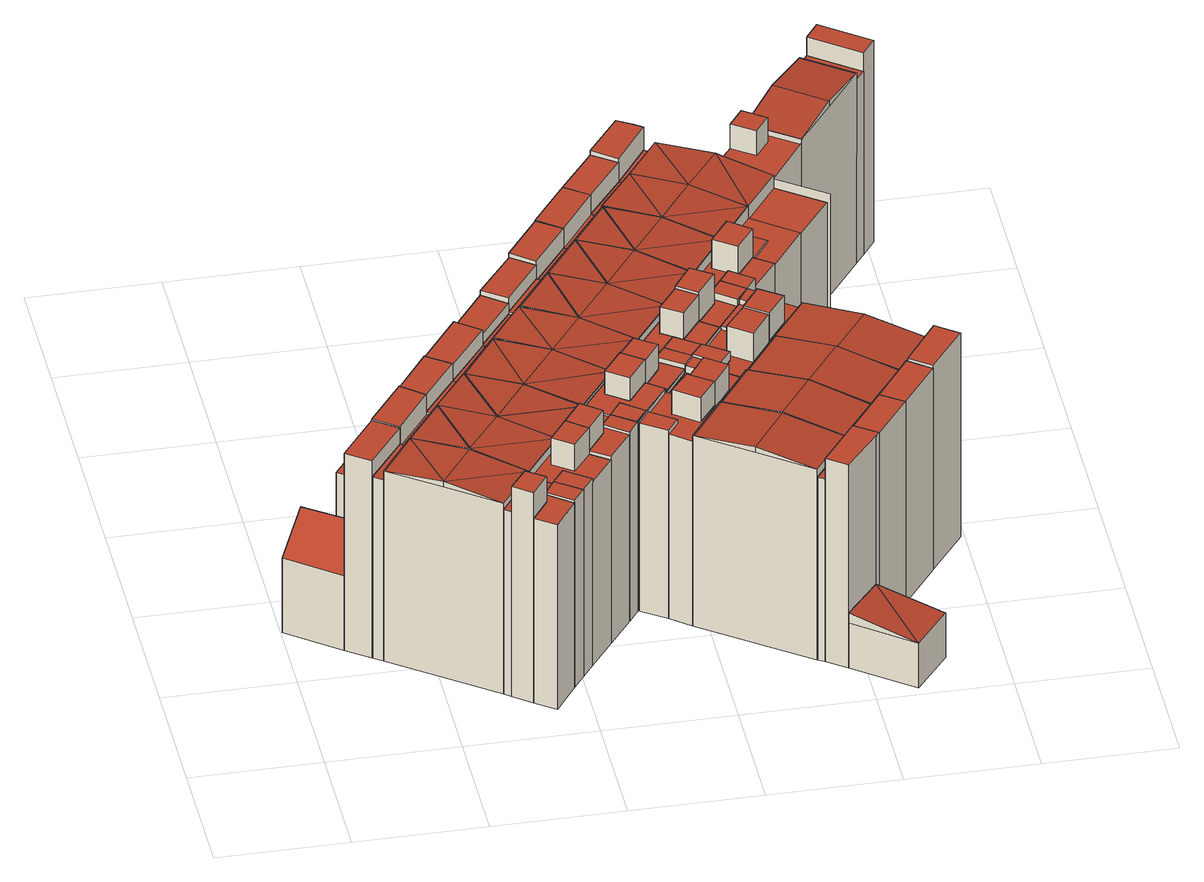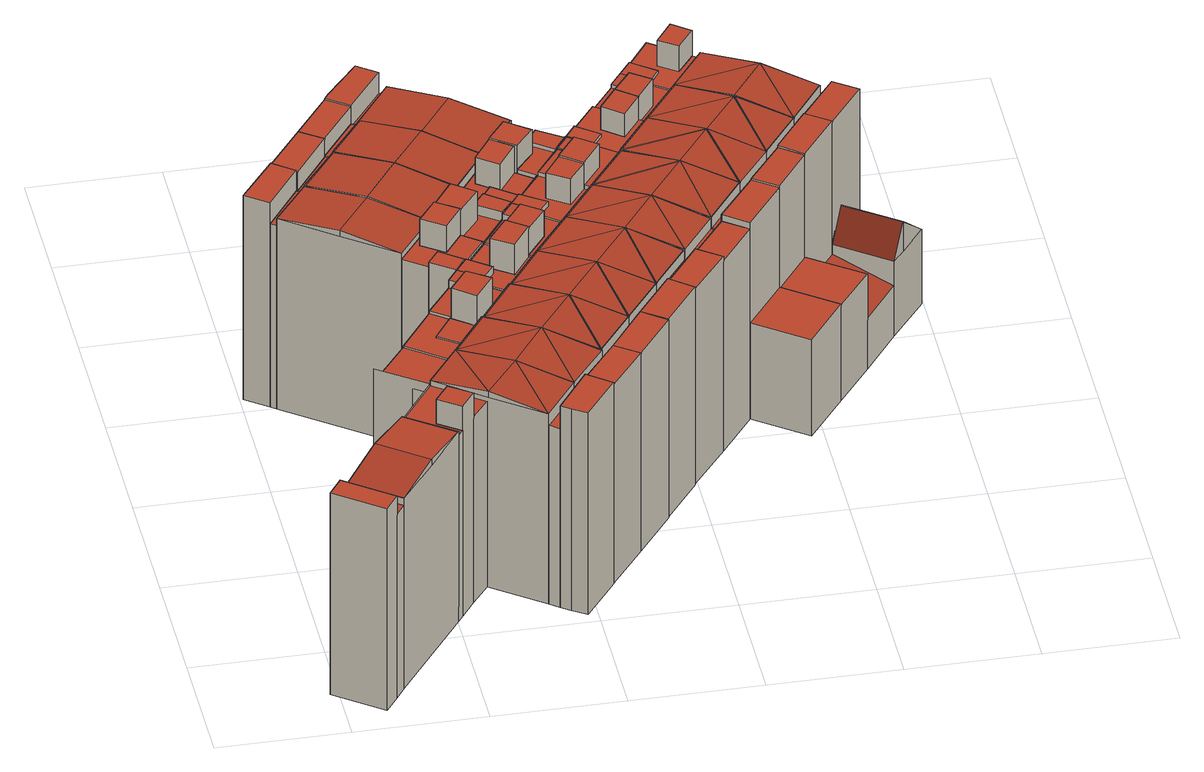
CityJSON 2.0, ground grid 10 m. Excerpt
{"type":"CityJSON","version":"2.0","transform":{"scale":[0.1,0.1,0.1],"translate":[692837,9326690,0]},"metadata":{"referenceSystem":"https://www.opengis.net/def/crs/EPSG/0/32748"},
"CityObjects":{
"building1":{"type":"Building","attributes":{"description":"113, created by Fairuz Akmal Pradana","name":"AC14-113","relativeToTerrain":"entirelyAboveTerrain","GrossPlannedArea":{"value":120,"uom":"m2"},"ConstructionMethod":"New Building","IsLandmarked":"NO","dateOfConstruction":"2025-01-01","measuredHeight":18.32,"class":"1000","function":"1000","usage":"1000","roofType":"1030","storeysAboveGround":2,"storeysBelowGround":0},"geometry":[{"type":"MultiSurface","lod":"2","boundaries":[[[0,1,2,3,4]],[[5,4,3]],[[2,5,3]],[[6,7,8,9]],[[10,11,12,13]],[[14,15,16,17]],[[18,19,20,21]],[[22,23,24,25]],[[26,0,4,27]],[[18,6,9,28,29]],[[30,29,28]],[[6,10,13,31]],[[32,14,17,33]],[[14,18,21,34]],[[9,30,28]],[[10,26,35,36]],[[22,37,38,39]],[[40,15,41,42]],[[1,43,44,2]],[[45,5,3,46]],[[11,7,47,12]],[[48,23,49,50]],[[19,48,51,20]],[[43,26,27,46,44]],[[48,37,52,51]],[[45,44,46]],[[27,45,46]],[[19,18,29,53]],[[7,6,31,47]],[[11,10,36,54]],[[23,22,39,49]],[[40,32,33,55]],[[56,40,42,57]],[[15,14,34,41]],[[7,19,53,58,8]],[[53,59,58]],[[59,8,58]],[[43,11,54,60]],[[15,40,55,16]],[[23,56,57,24]],[[37,22,25,52]],[[26,43,60,35]],[[37,48,50,38]],[[29,59,53]],[[59,29,30]],[[24,57,42,41,34,21,20,51,52,25]],[[4,3,46,27]],[[9,8,58,53,29,28]],[[13,12,47,31]],[[35,60,54,36]],[[38,50,49,39]],[[16,55,33,17]],[[5,45,27,4]],[[5,45,44,2]],[[44,46,3,2]],[[59,9,8]],[[9,59,30]],[[59,29,28,9]],[[1,0,26,43]],[[7,6,18,19]],[[11,10,6,7]],[[43,26,10,11]],[[48,37,22,23]],[[40,15,14,32]],[[56,23,22,37,48,19,18,14,15,40]]],"semantics":{"surfaces":[{"type":"WallSurface","name":"Outer Wall 1"},{"type":"WallSurface","name":"Outer Wall 2"},{"type":"WallSurface","name":"Outer Wall 3"},{"type":"WallSurface","name":"Outer Wall 4"},{"type":"WallSurface","name":"Outer Wall 5"},{"type":"WallSurface","name":"Outer Wall 6"},{"type":"WallSurface","name":"Outer Wall 7"},{"type":"WallSurface","name":"Outer Wall 8"},{"type":"RoofSurface","name":"Roof 1"},{"type":"RoofSurface","name":"Roof 2"},{"type":"RoofSurface","name":"Roof 3"},{"type":"RoofSurface","name":"Roof 4"},{"type":"RoofSurface","name":"Roof 5"},{"type":"RoofSurface","name":"Roof 6"},{"type":"RoofSurface","name":"Roof 7"},{"type":"RoofSurface","name":"Roof 8"},{"type":"GroundSurface","description":"Bodenplatte","name":"Base Surface"}],"values":[0,0,0,0,0,0,0,0,1,1,1,1,1,1,2,2,2,2,3,3,3,3,3,4,4,5,5,5,5,5,5,5,5,5,6,6,6,6,6,6,6,7,7,8,8,9,10,10,10,10,10,10,11,12,13,14,14,15,16,16,16,16,16,16,16]}}]},
"building2":{"type":"Building","attributes":{"description":"112, created by Fairuz Akmal Pradana","name":"AC14-112","relativeToTerrain":"entirelyAboveTerrain","GrossPlannedArea":{"value":120,"uom":"m2"},"ConstructionMethod":"New Building","IsLandmarked":"NO","dateOfConstruction":"2025-01-01","measuredHeight":18.31,"class":"1000","function":"1000","usage":"1000","roofType":"1030","storeysAboveGround":2,"storeysBelowGround":0},"geometry":[{"type":"MultiSurface","lod":"2","boundaries":[[[18,61,62,29]],[[10,63,64,65]],[[14,66,67,68]],[[69,70,71,72]],[[73,74,75,76]],[[32,69,77,33]],[[63,10,78,79]],[[61,18,80,81]],[[74,73,82,83]],[[66,14,17,84]],[[18,14,68,80]],[[66,69,72,67]],[[85,73,76,86]],[[14,32,33,17]],[[87,62,88]],[[89,87,88]],[[63,90,91,64]],[[73,85,92,82]],[[74,93,94,75]],[[69,66,84,77]],[[90,95,96,97]],[[96,98,97]],[[61,99,89,88,62]],[[99,63,79,100]],[[93,61,81,101]],[[70,74,83,71]],[[95,0,102,96]],[[99,6,9,89]],[[90,26,103,91]],[[93,85,86,94]],[[0,26,104,102]],[[105,102,104]],[[6,18,29,106,9]],[[107,9,106]],[[29,107,106]],[[10,6,108,78]],[[26,10,65,103]],[[26,90,97,104]],[[98,105,104,97]],[[6,99,100,108]],[[85,93,101,92]],[[97,96,102,104]],[[108,100,79,78]],[[65,64,91,103]],[[92,101,81,80,68,67,72,71,83,82]],[[17,33,77,84]],[[105,98,96,102]],[[29,62,88,89,9,106]],[[76,75,94,86]],[[62,107,29]],[[107,62,87]],[[107,62,88,89]],[[89,107,87]],[[107,89,9]],[[95,90,26,0]],[[61,18,6,99]],[[99,6,10,63]],[[63,10,26,90]],[[93,85,73,74,70,69,66,14,18,61]],[[74,73,85,93]],[[32,14,66,69]]],"semantics":{"surfaces":[{"type":"WallSurface","name":"Outer Wall 1"},{"type":"WallSurface","name":"Outer Wall 2"},{"type":"WallSurface","name":"Outer Wall 3"},{"type":"WallSurface","name":"Outer Wall 4"},{"type":"WallSurface","name":"Outer Wall 5"},{"type":"WallSurface","name":"Outer Wall 6"},{"type":"WallSurface","name":"Outer Wall 7"},{"type":"WallSurface","name":"Outer Wall 8"},{"type":"RoofSurface","name":"Roof 1"},{"type":"RoofSurface","name":"Roof 2"},{"type":"RoofSurface","name":"Roof 3"},{"type":"RoofSurface","name":"Roof 4"},{"type":"RoofSurface","name":"Roof 5"},{"type":"RoofSurface","name":"Roof 6"},{"type":"GroundSurface","description":"Bodenplatte","name":"Base Surface"}],"values":[0,0,0,0,0,0,1,1,1,1,2,2,2,2,3,3,3,3,3,3,4,4,4,4,4,4,5,5,5,5,6,6,6,6,6,6,6,7,7,7,7,8,8,8,8,8,9,10,10,11,11,12,13,13,14,14,14,14,14,14,14]}}]},
"building3":{"type":"Building","attributes":{"description":"111, created by Fairuz Akmal Pradana","name":"AC14-111","relativeToTerrain":"entirelyAboveTerrain","GrossPlannedArea":{"value":120,"uom":"m2"},"ConstructionMethod":"New Building","IsLandmarked":"NO","dateOfConstruction":"2025-01-01","measuredHeight":18.33,"class":"1000","function":"1000","usage":"1000","roofType":"1030","storeysAboveGround":2,"storeysBelowGround":0},"geometry":[{"type":"MultiSurface","lod":"2","boundaries":[[[109,95,110,111]],[[112,90,113,114]],[[115,93,94,116]],[[117,74,118,119]],[[120,121,122,123]],[[95,90,124,110]],[[62,87,88]],[[125,99,126,127]],[[93,74,75,94]],[[115,117,119,128]],[[121,129,130,122]],[[131,99,89,132]],[[133,125,127,134]],[[135,61,136,137]],[[99,61,62,88,89]],[[87,89,88]],[[90,125,138,113]],[[61,93,139,136]],[[74,70,140,118]],[[132,141,142]],[[131,133,134,143]],[[144,120,123,145]],[[90,112,146,124]],[[74,117,147,75]],[[121,120,148,149]],[[93,115,128,139]],[[70,129,150,140]],[[112,109,111,146]],[[135,131,132,142,151]],[[141,151,142]],[[133,112,114,152]],[[117,115,116,147]],[[120,135,137,148]],[[129,121,149,150]],[[61,135,151,62]],[[125,133,152,138]],[[99,131,143,126]],[[129,144,145,130]],[[87,151,142,132]],[[132,87,141]],[[87,132,89]],[[138,152,114,113]],[[126,143,134,127]],[[116,94,75,147]],[[146,124,110,111]],[[62,151,142,132,89,88]],[[149,148,137,136,139,128,119,118,140,150]],[[130,145,123,122]],[[151,87,62]],[[87,151,141]],[[112,90,95,109]],[[135,61,99,131]],[[133,125,90,112]],[[131,99,125,133]],[[93,115,117,74]],[[120,121,129,70,74,117,115,93,61,135]],[[144,129,121,120]]],"semantics":{"surfaces":[{"type":"WallSurface","name":"Outer Wall 1"},{"type":"WallSurface","name":"Outer Wall 2"},{"type":"WallSurface","name":"Outer Wall 3"},{"type":"WallSurface","name":"Outer Wall 4"},{"type":"WallSurface","name":"Outer Wall 5"},{"type":"WallSurface","name":"Outer Wall 6"},{"type":"WallSurface","name":"Outer Wall 7"},{"type":"WallSurface","name":"Outer Wall 8"},{"type":"RoofSurface","name":"Roof 1"},{"type":"RoofSurface","name":"Roof 2"},{"type":"RoofSurface","name":"Roof 3"},{"type":"RoofSurface","name":"Roof 4"},{"type":"RoofSurface","name":"Roof 5"},{"type":"RoofSurface","name":"Roof 6"},{"type":"GroundSurface","description":"Bodenplatte","name":"Base Surface"}],"values":[0,0,0,0,0,1,1,1,1,1,1,2,2,2,3,3,3,3,3,4,4,4,5,5,5,5,5,6,6,6,6,6,6,6,7,7,7,7,8,9,9,10,10,10,11,12,12,12,13,13,14,14,14,14,14,14,14]}}]},
"building4":{"type":"Building","attributes":{"description":"119, created by Fairuz Akmal Pradana","name":"AC14-119","relativeToTerrain":"entirelyAboveTerrain","GrossPlannedArea":{"value":120,"uom":"m2"},"ConstructionMethod":"New Building","IsLandmarked":"NO","dateOfConstruction":"2025-01-01","measuredHeight":18.35,"class":"1000","function":"1000","usage":"1000","roofType":"1030","storeysAboveGround":2,"storeysBelowGround":0},"geometry":[{"type":"MultiSurface","lod":"2","boundaries":[[[153,109,154,155]],[[156,131,132,157]],[[158,133,134,159]],[[160,161,162,163]],[[164,120,123,165]],[[166,167,168,169]],[[109,112,170,154]],[[131,167,171,142,132]],[[171,141,142]],[[141,132,142]],[[120,172,173,123]],[[164,174,175,176]],[[167,120,177,168]],[[178,153,155,179]],[[180,181,182]],[[183,160,163,184]],[[185,183,186,187]],[[188,161,189,190]],[[160,166,169,191]],[[167,166,181,171]],[[133,158,192,193]],[[131,156,194,143]],[[174,185,187,175]],[[161,160,191,189]],[[120,164,176,177]],[[178,112,195,196]],[[183,188,190,186]],[[112,178,179,170]],[[188,183,184,197]],[[172,174,198,173]],[[166,156,157,182,181]],[[157,180,182]],[[158,178,196,192]],[[156,158,159,194]],[[174,164,165,198]],[[112,133,193,195]],[[133,131,143,134]],[[161,188,197,162]],[[155,154,170,179]],[[157,132,142,171,181,182]],[[196,195,193,192]],[[159,134,143,194]],[[123,173,198,165]],[[141,157,132]],[[157,141,180]],[[157,141,181,182]],[[141,181,180]],[[181,141,171]],[[197,184,163,162]],[[176,175,187,186,190,189,191,169,168,177]],[[109,153,178,112]],[[131,156,166,167]],[[112,178,158,133]],[[133,158,156,131]],[[183,188,161,160]],[[172,120,164,174]],[[174,164,120,167,166,160,161,188,183,185]]],"semantics":{"surfaces":[{"type":"WallSurface","name":"Outer Wall 1"},{"type":"WallSurface","name":"Outer Wall 2"},{"type":"WallSurface","name":"Outer Wall 3"},{"type":"WallSurface","name":"Outer Wall 4"},{"type":"WallSurface","name":"Outer Wall 5"},{"type":"WallSurface","name":"Outer Wall 6"},{"type":"WallSurface","name":"Outer Wall 7"},{"type":"WallSurface","name":"Outer Wall 8"},{"type":"RoofSurface","name":"Roof 1"},{"type":"RoofSurface","name":"Roof 2"},{"type":"RoofSurface","name":"Roof 3"},{"type":"RoofSurface","name":"Roof 4"},{"type":"RoofSurface","name":"Roof 5"},{"type":"RoofSurface","name":"Roof 6"},{"type":"GroundSurface","description":"Bodenplatte","name":"Base Surface"}],"values":[0,0,0,0,0,0,1,1,1,1,1,1,1,2,2,2,2,2,2,3,3,3,3,3,3,4,4,5,5,5,6,6,6,6,6,7,7,7,8,8,8,8,8,9,9,10,11,11,12,13,14,14,14,14,14,14,14]}}]},
"building5":{"type":"Building","attributes":{"description":"117, created by Fairuz Akmal Pradana","name":"AC14-117","relativeToTerrain":"entirelyAboveTerrain","GrossPlannedArea":{"value":120,"uom":"m2"},"ConstructionMethod":"New Building","IsLandmarked":"NO","dateOfConstruction":"2025-01-01","measuredHeight":18.33,"class":"1000","function":"1000","usage":"1000","roofType":"1030","storeysAboveGround":2,"storeysBelowGround":0},"geometry":[{"type":"MultiSurface","lod":"2","boundaries":[[[199,200,201,202]],[[203,204,205,206]],[[207,166,208,209]],[[210,211,212,213]],[[200,166,181,182,201]],[[180,201,182]],[[178,204,214,215]],[[204,200,216,205]],[[183,185,217,218]],[[219,220,221]],[[203,222,223,224]],[[199,203,206,225]],[[210,207,209,226]],[[227,211,228,229]],[[230,231,232,233]],[[234,210,213,235]],[[207,199,202,221,220]],[[202,219,221]],[[181,180,182]],[[166,160,236,208]],[[231,230,237,238]],[[160,183,239,240]],[[211,227,241,212]],[[222,178,215,223]],[[230,183,218,237]],[[231,160,240,232]],[[160,231,238,236]],[[183,230,233,239]],[[166,207,220,181]],[[204,203,224,214]],[[200,199,225,216]],[[211,210,226,228]],[[185,227,229,217]],[[227,234,235,241]],[[180,202,201]],[[202,180,219]],[[224,223,215,214]],[[216,225,206,205]],[[232,240,239,233]],[[181,220,221,202,201,182]],[[228,226,209,208,236,238,237,218,217,229]],[[241,235,213,212]],[[220,180,181]],[[180,220,219]],[[202,180,220,221]],[[207,166,200,199]],[[222,203,204,178]],[[199,200,204,203]],[[210,211,227,185,183,230,231,160,166,207]],[[160,231,230,183]],[[234,227,211,210]]],"semantics":{"surfaces":[{"type":"WallSurface","name":"Outer Wall 1"},{"type":"WallSurface","name":"Outer Wall 2"},{"type":"WallSurface","name":"Outer Wall 3"},{"type":"WallSurface","name":"Outer Wall 4"},{"type":"WallSurface","name":"Outer Wall 5"},{"type":"WallSurface","name":"Outer Wall 6"},{"type":"WallSurface","name":"Outer Wall 7"},{"type":"WallSurface","name":"Outer Wall 8"},{"type":"RoofSurface","name":"Roof 1"},{"type":"RoofSurface","name":"Roof 2"},{"type":"RoofSurface","name":"Roof 3"},{"type":"RoofSurface","name":"Roof 4"},{"type":"RoofSurface","name":"Roof 5"},{"type":"GroundSurface","description":"Bodenplatte","name":"Base Surface"}],"values":[0,0,0,0,1,1,1,1,1,2,2,2,2,2,2,2,3,3,4,4,4,4,4,5,5,5,6,6,7,7,7,7,7,7,8,8,9,9,9,10,10,10,11,11,12,13,13,13,13,13,13]}}]},
"building6":{"type":"Building","attributes":{"description":"116, created by Fairuz Akmal Pradana","name":"AC14-116","relativeToTerrain":"entirelyAboveTerrain","GrossPlannedArea":{"value":120,"uom":"m2"},"ConstructionMethod":"New Building","IsLandmarked":"NO","dateOfConstruction":"2025-01-01","measuredHeight":18.33,"class":"1000","function":"1000","usage":"1000","roofType":"1030","storeysAboveGround":2,"storeysBelowGround":0},"geometry":[{"type":"MultiSurface","lod":"2","boundaries":[[[242,243,244,245,246]],[[247,248,249,250]],[[251,252,253,254]],[[255,256,257,258]],[[210,259,260,261]],[[243,262,263,244]],[[242,207,264,265]],[[248,266,267,249]],[[252,222,268,253]],[[251,269,270,271]],[[262,207,220,221,263]],[[219,263,221]],[[220,219,221]],[[222,269,272,268]],[[273,246,245]],[[244,273,245]],[[256,242,265,257]],[[266,255,258,267]],[[274,259,275,276]],[[248,256,277,278]],[[243,251,271,279]],[[207,210,261,264]],[[259,274,280,260]],[[210,234,235,213]],[[255,266,281,282]],[[269,262,283,270]],[[259,210,213,275]],[[256,255,282,277]],[[207,242,246,220]],[[274,247,250,280]],[[269,251,254,272]],[[234,274,276,235]],[[266,248,278,281]],[[262,243,279,283]],[[220,246,245,244,263,221]],[[281,278,277,282]],[[246,219,220]],[[219,246,273]],[[219,246,245,244]],[[244,219,273]],[[219,244,263]],[[258,257,265,264,261,260,280,250,249,267]],[[272,254,253,268]],[[213,235,276,275]],[[283,279,271,270]],[[242,207,262,243]],[[256,255,266,248,247,274,259,210,207,242]],[[251,269,222,252]],[[234,210,259,274]],[[248,266,255,256]],[[243,262,269,251]]],"semantics":{"surfaces":[{"type":"WallSurface","name":"Outer Wall 1"},{"type":"WallSurface","name":"Outer Wall 2"},{"type":"WallSurface","name":"Outer Wall 3"},{"type":"WallSurface","name":"Outer Wall 4"},{"type":"WallSurface","name":"Outer Wall 5"},{"type":"WallSurface","name":"Outer Wall 6"},{"type":"WallSurface","name":"Outer Wall 7"},{"type":"WallSurface","name":"Outer Wall 8"},{"type":"RoofSurface","name":"Roof 1"},{"type":"RoofSurface","name":"Roof 2"},{"type":"RoofSurface","name":"Roof 3"},{"type":"RoofSurface","name":"Roof 4"},{"type":"RoofSurface","name":"Roof 5"},{"type":"GroundSurface","description":"Bodenplatte","name":"Base Surface"}],"values":[0,0,0,1,1,2,2,2,2,2,3,3,3,3,4,4,4,4,4,4,4,5,5,5,5,5,6,6,7,7,7,7,7,7,8,8,9,9,10,11,11,12,12,12,12,13,13,13,13,13,13]}}]},
"building7":{"type":"Building","attributes":{"description":"115, created by Fairuz Akmal Pradana","name":"AC14-115","relativeToTerrain":"entirelyAboveTerrain","GrossPlannedArea":{"value":120,"uom":"m2"},"ConstructionMethod":"New Building","IsLandmarked":"NO","dateOfConstruction":"2025-01-01","measuredHeight":18.54,"class":"1000","function":"1000","usage":"1000","roofType":"1030","storeysAboveGround":2,"storeysBelowGround":0},"geometry":[{"type":"MultiSurface","lod":"2","boundaries":[[[284,285,286]],[[287,288,289,290]],[[291,292,293,294]],[[295,287,296,297]],[[298,251,299,300]],[[301,302,303,304]],[[288,242,305,289]],[[306,248,307,308]],[[309,256,310,311]],[[312,243,244,284]],[[287,292,313,296]],[[243,312,314,315]],[[292,287,290,293]],[[247,291,294,316]],[[291,295,297,317]],[[242,256,318,305]],[[309,306,308,319]],[[256,248,320,310]],[[242,288,321,246]],[[251,298,322,323]],[[256,309,319,318]],[[248,306,324,320]],[[288,312,284,286,321]],[[285,321,286]],[[312,298,300,314]],[[298,301,304,322]],[[306,309,311,324]],[[243,242,246,245,244]],[[273,244,245]],[[246,273,245]],[[251,243,315,299]],[[302,251,323,303]],[[248,247,316,307]],[[292,291,317,313]],[[246,321,286,284,244,245]],[[293,290,289,305,318,319,308,307,316,294]],[[317,297,296,313]],[[321,273,246]],[[273,321,285]],[[273,321,286,284]],[[284,273,285]],[[273,284,244]],[[315,314,300,299]],[[323,322,304,303]],[[311,310,320,324]],[[288,242,243,312]],[[312,243,251,298]],[[298,251,302,301]],[[287,292,291,247,248,306,309,256,242,288]],[[256,309,306,248]],[[295,291,292,287]]],"semantics":{"surfaces":[{"type":"WallSurface","name":"Outer Wall 1"},{"type":"WallSurface","name":"Outer Wall 2"},{"type":"WallSurface","name":"Outer Wall 3"},{"type":"WallSurface","name":"Outer Wall 4"},{"type":"WallSurface","name":"Outer Wall 5"},{"type":"WallSurface","name":"Outer Wall 6"},{"type":"WallSurface","name":"Outer Wall 7"},{"type":"WallSurface","name":"Outer Wall 8"},{"type":"RoofSurface","name":"Roof 1"},{"type":"RoofSurface","name":"Roof 2"},{"type":"RoofSurface","name":"Roof 3"},{"type":"RoofSurface","name":"Roof 4"},{"type":"RoofSurface","name":"Roof 5"},{"type":"GroundSurface","description":"Bodenplatte","name":"Base Surface"}],"values":[0,0,0,0,1,1,1,1,1,2,2,3,3,3,3,4,4,4,5,5,5,5,6,6,6,6,6,7,7,7,7,7,7,7,8,8,8,9,9,10,11,11,12,12,12,13,13,13,13,13,13]}}]},
"building8":{"type":"Building","attributes":{"description":"6, created by Fairuz Akmal Pradana","name":"AC14-6","relativeToTerrain":"entirelyAboveTerrain","GrossPlannedArea":{"value":120,"uom":"m2"},"ConstructionMethod":"New Building","IsLandmarked":"NO","dateOfConstruction":"2025-01-01","measuredHeight":18.24,"class":"1000","function":"1000","usage":"1000","roofType":"1030","storeysAboveGround":2,"storeysBelowGround":0},"geometry":[{"type":"MultiSurface","lod":"2","boundaries":[[[325,326,327,328]],[[329,330,331,332]],[[333,334,332,331]],[[335,336,337,338]],[[339,340,341,342]],[[343,344,345,346]],[[185,347,348,187]],[[326,340,349,350,327]],[[330,351,352,331]],[[352,333,331]],[[172,353,354,173]],[[344,330,355,345]],[[356,336,357,358]],[[351,359,360,352]],[[353,347,361,354]],[[356,362,363,364]],[[365,366,367,368]],[[329,369,370,371]],[[359,329,332,360]],[[325,335,338,372]],[[366,347,348,367]],[[335,362,373,374]],[[347,172,173,361]],[[366,365,375,376]],[[185,347,377,217]],[[347,353,378,348]],[[362,356,358,373]],[[340,339,379,349]],[[326,325,372,380]],[[344,343,381,382]],[[330,329,371,355]],[[336,335,374,357]],[[339,325,328,383,379]],[[384,379,383]],[[328,384,383]],[[334,360,332]],[[336,356,364,337]],[[362,185,217,363]],[[343,339,342,381]],[[369,343,346,370]],[[349,385,350]],[[385,327,350]],[[365,326,380,375]],[[347,366,376,377]],[[353,365,368,378]],[[340,344,382,341]],[[384,385,349,379]],[[334,352,360]],[[352,334,333]],[[352,360,332,331]],[[357,374,373,358]],[[328,327,350,349,379,383]],[[173,354,361]],[[376,375,380,372,338,337,364,363,217,377]],[[348,378,368,367]],[[342,341,382,381]],[[371,370,346,345,355]],[[385,384,328,327]],[[326,325,339,340]],[[359,351,330,329]],[[172,347,353]],[[365,366,347,185,362,356,336,335,325,326]],[[353,347,366,365]],[[340,339,343,344]],[[330,344,343,369,329]],[[335,336,356,362]]],"semantics":{"surfaces":[{"type":"WallSurface","name":"Outer Wall 1"},{"type":"WallSurface","name":"Outer Wall 2"},{"type":"WallSurface","name":"Outer Wall 3"},{"type":"WallSurface","name":"Outer Wall 4"},{"type":"WallSurface","name":"Outer Wall 5"},{"type":"WallSurface","name":"Outer Wall 7"},{"type":"WallSurface","name":"Outer Wall 8"},{"type":"WallSurface","name":"Outer Wall 9"},{"type":"RoofSurface","name":"Roof 1"},{"type":"RoofSurface","name":"Roof 2"},{"type":"RoofSurface","name":"Roof 3"},{"type":"RoofSurface","name":"Roof 4"},{"type":"GroundSurface","description":"Bodenplatte","name":"Base Surface"}],"values":[0,0,0,0,0,0,0,1,1,1,1,1,1,2,2,2,2,2,3,3,3,3,4,4,4,4,4,5,5,5,5,5,6,6,6,6,6,6,6,6,7,7,7,7,7,7,8,8,8,9,9,10,10,10,10,10,10,11,12,12,12,12,12,12,12,12]}}]},
"building9":{"type":"Building","attributes":{"description":"63, created by Fairuz Akmal Pradana","name":"AC14-63","relativeToTerrain":"entirelyAboveTerrain","GrossPlannedArea":{"value":120,"uom":"m2"},"ConstructionMethod":"New Building","IsLandmarked":"NO","dateOfConstruction":"2025-01-01","measuredHeight":18.13,"class":"1000","function":"1000","usage":"1000","roofType":"1030","storeysAboveGround":2,"storeysBelowGround":0},"geometry":[{"type":"MultiSurface","lod":"2","boundaries":[[[339,386,387,379]],[[388,389,390,391]],[[343,392,393,394]],[[369,395,396,397]],[[398,399,400,401]],[[399,398,402,403]],[[386,339,404,405]],[[392,343,406,407]],[[227,185,217,229]],[[389,388,408,409]],[[410,402,383]],[[379,410,383]],[[411,335,412,413]],[[414,415,416,417]],[[335,398,401,418]],[[234,227,419,420]],[[234,227,241,235]],[[414,411,413,421]],[[227,422,423,424]],[[415,335,418,416]],[[335,415,425,412]],[[422,227,229,426]],[[411,414,417,427]],[[392,386,405,393]],[[415,414,421,425]],[[386,399,403,428,387]],[[403,429,428]],[[429,387,428]],[[389,234,420,390]],[[395,392,407,396]],[[399,389,409,400]],[[388,227,424,408]],[[398,339,379,383,402]],[[227,388,391,419]],[[339,343,394,404]],[[343,369,397,406]],[[185,422,426,217]],[[422,411,427,423]],[[394,393,405,404]],[[397,396,407,406]],[[421,413,412,425]],[[229,217,426]],[[401,400,409,408,424,423,427,417,416,418]],[[379,387,428,403,402,383]],[[391,390,420,419]],[[429,410,379,387]],[[410,429,403,402]],[[386,339,398,399]],[[389,388,227,234]],[[392,343,339,386]],[[395,369,343,392]],[[411,414,415,335]],[[227,422,185]],[[399,398,335,415,414,411,422,227,388,389]]],"semantics":{"surfaces":[{"type":"WallSurface","name":"Outer Wall 1"},{"type":"WallSurface","name":"Outer Wall 2"},{"type":"WallSurface","name":"Outer Wall 3"},{"type":"WallSurface","name":"Outer Wall 4"},{"type":"WallSurface","name":"Outer Wall 5"},{"type":"WallSurface","name":"Outer Wall 7"},{"type":"WallSurface","name":"Outer Wall 8"},{"type":"WallSurface","name":"Outer Wall 9"},{"type":"RoofSurface","name":"Roof 1"},{"type":"RoofSurface","name":"Roof 2"},{"type":"RoofSurface","name":"Roof 3"},{"type":"RoofSurface","name":"Roof 4"},{"type":"GroundSurface","description":"Bodenplatte","name":"Base Surface"}],"values":[0,0,0,0,0,1,1,1,1,1,2,2,2,2,2,3,3,3,3,3,4,4,4,5,5,6,6,6,6,6,6,6,7,7,7,7,7,7,8,8,8,8,8,9,9,10,11,12,12,12,12,12,12,12]}}]},
"building10":{"type":"Building","attributes":{"description":"114, created by Fairuz Akmal Pradana","name":"AC14-114","relativeToTerrain":"entirelyAboveTerrain","GrossPlannedArea":{"value":120,"uom":"m2"},"ConstructionMethod":"New Building","IsLandmarked":"NO","dateOfConstruction":"2025-01-01","measuredHeight":18.28,"class":"1000","function":"1000","usage":"1000","roofType":"1030","storeysAboveGround":2,"storeysBelowGround":0},"geometry":[{"type":"MultiSurface","lod":"2","boundaries":[[[312,430,431,286,284]],[[431,285,286]],[[298,312,314,300]],[[430,287,432,433]],[[434,435,436,437]],[[287,295,297,296]],[[438,439,440,441]],[[442,439,443,444]],[[445,438,441,446]],[[447,448,449,450]],[[442,445,446,451]],[[430,452,453,431]],[[312,454,455,314]],[[287,434,437,432]],[[298,447,450,322]],[[295,435,456,297]],[[452,454,457,458,453]],[[459,453,458]],[[457,459,458]],[[454,447,460,455]],[[445,452,461,462]],[[463,442,444,464]],[[439,438,465,443]],[[435,434,466,456]],[[454,312,284,457]],[[447,298,300,460]],[[452,430,433,461]],[[448,467,468,449]],[[434,287,296,466]],[[285,284,286]],[[467,298,322,468]],[[438,445,462,465]],[[435,463,464,436]],[[439,442,451,440]],[[431,453,458,457,284,286]],[[440,451,446,441]],[[453,285,431]],[[285,453,459]],[[285,453,458,457]],[[457,285,459]],[[285,457,284]],[[314,455,460,300]],[[465,462,461,433,432,437,436,464,444,443]],[[450,449,468,322]],[[296,297,456,466]],[[452,430,312,454]],[[454,312,298,447]],[[445,438,439,442,463,435,434,287,430,452]],[[448,447,298,467]],[[295,287,434,435]],[[442,439,438,445]]],"semantics":{"surfaces":[{"type":"WallSurface","name":"Outer Wall 1"},{"type":"WallSurface","name":"Outer Wall 2"},{"type":"WallSurface","name":"Outer Wall 3"},{"type":"WallSurface","name":"Outer Wall 4"},{"type":"WallSurface","name":"Outer Wall 5"},{"type":"WallSurface","name":"Outer Wall 6"},{"type":"WallSurface","name":"Outer Wall 7"},{"type":"WallSurface","name":"Outer Wall 8"},{"type":"RoofSurface","name":"Roof 1"},{"type":"RoofSurface","name":"Roof 2"},{"type":"RoofSurface","name":"Roof 3"},{"type":"RoofSurface","name":"Roof 4"},{"type":"RoofSurface","name":"Roof 5"},{"type":"GroundSurface","description":"Bodenplatte","name":"Base Surface"}],"values":[0,0,0,0,0,0,0,1,1,2,2,3,3,3,3,3,4,4,4,4,4,4,4,4,5,5,5,5,5,6,6,7,7,7,8,8,9,9,10,11,11,12,12,12,12,13,13,13,13,13,13]}}]},
"building11":{"type":"Building","attributes":{"description":"62, created by Fairuz Akmal Pradana","name":"AC14-62","relativeToTerrain":"entirelyAboveTerrain","GrossPlannedArea":{"value":120,"uom":"m2"},"ConstructionMethod":"New Building","IsLandmarked":"NO","dateOfConstruction":"2025-01-01","measuredHeight":18.34,"class":"1000","function":"1000","usage":"1000","roofType":"1030","storeysAboveGround":2,"storeysBelowGround":0},"geometry":[{"type":"MultiSurface","lod":"2","boundaries":[[[469,470,471,472]],[[473,474,475,476]],[[477,478,479,480]],[[234,473,481,235]],[[482,483,484,485]],[[392,486,487,488]],[[395,489,490,396]],[[470,478,491,492,471]],[[491,493,492]],[[493,471,492]],[[474,247,250,475]],[[494,473,495,496]],[[497,474,498,499]],[[473,274,276,481]],[[483,497,500,484]],[[486,470,501,487]],[[489,486,502,490]],[[478,477,503,491]],[[247,274,280,250]],[[473,234,504,495]],[[474,473,505,498]],[[483,482,506,507]],[[470,469,508,501]],[[486,392,407,502]],[[429,503,428]],[[509,482,485,510]],[[469,392,488,508]],[[494,389,409,511]],[[274,234,235,276]],[[497,509,510,500]],[[478,483,507,479]],[[482,509,512,506]],[[477,469,472,428,503]],[[472,429,428]],[[274,473,476,280]],[[234,389,513,504]],[[473,494,511,505]],[[389,477,480,409]],[[392,395,396,407]],[[389,494,496,513]],[[509,497,499,512]],[[472,471,492,491,503,428]],[[485,484,500,510]],[[493,429,472,471]],[[429,493,491,503]],[[475,250,280,476]],[[512,499,498,505,511,409,480,479,507,506]],[[481,276,235]],[[488,487,501,508]],[[396,490,502,407]],[[504,513,496,495]],[[470,469,477,478]],[[247,474,473,274]],[[234,473,494,389]],[[497,509,482,483,478,477,389,494,473,474]],[[274,473,234]],[[483,482,509,497]],[[486,392,469,470]],[[489,395,392,486]]],"semantics":{"surfaces":[{"type":"WallSurface","name":"Outer Wall 1"},{"type":"WallSurface","name":"Outer Wall 2"},{"type":"WallSurface","name":"Outer Wall 3"},{"type":"WallSurface","name":"Outer Wall 4"},{"type":"WallSurface","name":"Outer Wall 5"},{"type":"WallSurface","name":"Outer Wall 6"},{"type":"WallSurface","name":"Outer Wall 7"},{"type":"WallSurface","name":"Outer Wall 9"},{"type":"RoofSurface","name":"Roof 1"},{"type":"RoofSurface","name":"Roof 2"},{"type":"RoofSurface","name":"Roof 3"},{"type":"RoofSurface","name":"Roof 4"},{"type":"RoofSurface","name":"Roof 5"},{"type":"GroundSurface","description":"Bodenplatte","name":"Base Surface"}],"values":[0,0,0,0,0,0,0,1,1,1,1,1,1,1,1,1,1,2,2,2,2,2,2,2,3,3,3,4,4,4,5,5,6,6,6,6,6,6,6,7,7,8,8,9,10,11,11,11,11,11,12,13,13,13,13,13,13,13,13]}}]},
"building12":{"type":"Building","attributes":{"description":"121, created by Fairuz Akmal Pradana","name":"AC14-121","relativeToTerrain":"entirelyAboveTerrain","GrossPlannedArea":{"value":120,"uom":"m2"},"ConstructionMethod":"New Building","IsLandmarked":"NO","dateOfConstruction":"2025-01-01","measuredHeight":17.25,"class":"1000","function":"1000","usage":"1000","roofType":"1030","storeysAboveGround":2,"storeysBelowGround":0},"geometry":[{"type":"MultiSurface","lod":"2","boundaries":[[[514,515,516,517]],[[518,519,520,521]],[[463,522,523,524]],[[445,525,526,527]],[[515,528,529,530,516]],[[531,516,530]],[[519,525,532,520]],[[533,514,517,458,534]],[[459,534,458]],[[518,463,524,535]],[[529,531,530]],[[528,536,537,538]],[[536,539,540,541]],[[522,515,542,523]],[[517,459,458]],[[447,533,543,460]],[[448,447,450,449]],[[445,518,521,544]],[[514,445,527,545]],[[525,519,546,526]],[[528,533,534,529]],[[536,447,460,537]],[[533,528,538,543]],[[447,536,541,450]],[[539,448,449,540]],[[525,445,544,532]],[[515,514,545,542]],[[519,518,535,546]],[[529,459,531]],[[459,529,534]],[[543,538,537,460]],[[541,540,449,450]],[[532,544,521,520]],[[517,516,530,529,534,458]],[[524,523,542,545,527,526,546,535]],[[516,459,517]],[[459,516,531]],[[459,516,530,529]],[[515,514,533,528]],[[528,533,447,536]],[[539,536,447,448]],[[445,525,519,518]],[[522,463,518,519,525,445,514,515]]],"semantics":{"surfaces":[{"type":"WallSurface","name":"Outer Wall 1"},{"type":"WallSurface","name":"Outer Wall 2"},{"type":"WallSurface","name":"Outer Wall 3"},{"type":"WallSurface","name":"Outer Wall 4"},{"type":"WallSurface","name":"Outer Wall 5"},{"type":"WallSurface","name":"Outer Wall 6"},{"type":"WallSurface","name":"Outer Wall 7"},{"type":"WallSurface","name":"Outer Wall 8"},{"type":"RoofSurface","name":"Roof 1"},{"type":"RoofSurface","name":"Roof 2"},{"type":"RoofSurface","name":"Roof 3"},{"type":"RoofSurface","name":"Roof 4"},{"type":"RoofSurface","name":"Roof 5"},{"type":"GroundSurface","description":"Bodenplatte","name":"Base Surface"}],"values":[0,0,0,0,1,1,1,2,2,2,3,3,3,3,4,4,4,4,4,4,5,5,6,6,7,7,7,7,8,8,9,9,9,10,10,11,11,12,13,13,13,13,13]}}]},
"building13":{"type":"Building","attributes":{"description":"69, created by Fairuz Akmal Pradana","name":"AC14-69","relativeToTerrain":"entirelyAboveTerrain","GrossPlannedArea":{"value":120,"uom":"m2"},"ConstructionMethod":"New Building","IsLandmarked":"NO","dateOfConstruction":"2025-01-01","measuredHeight":18.36,"class":"1000","function":"1000","usage":"1000","roofType":"1030","storeysAboveGround":2,"storeysBelowGround":0},"geometry":[{"type":"MultiSurface","lod":"2","boundaries":[[[547,548,549,550]],[[474,551,552,553]],[[478,554,555,556]],[[497,557,558,559]],[[560,561,562,563]],[[564,565,566,567]],[[568,569,570,571]],[[295,551,572,297]],[[573,574,575,576]],[[478,574,577,492,491]],[[474,497,559,578]],[[568,564,567,579]],[[574,568,571,575]],[[554,478,491,580]],[[561,560,581,582]],[[548,547,583,584]],[[551,474,578,585]],[[557,497,586,587]],[[569,568,579,588]],[[574,573,589,577]],[[573,554,580,590,589]],[[591,589,590]],[[548,295,297,549]],[[554,548,584,555]],[[565,569,588,566]],[[569,573,576,570]],[[577,592,492]],[[592,491,492]],[[551,547,550,572]],[[560,478,556,581]],[[557,561,582,558]],[[497,560,563,586]],[[580,591,590]],[[547,551,585,583]],[[561,557,587,562]],[[592,591,580,491]],[[591,592,577,589]],[[550,549,297,572]],[[580,491,492,577,589,590]],[[582,581,556,555,584,583,585,578,559,558]],[[587,586,563,562]],[[588,579,567,566]],[[576,575,571,570]],[[478,554,573,574]],[[548,547,551,295]],[[560,561,557,497,474,551,547,548,554,478]],[[497,557,561,560]],[[568,569,565,564]],[[574,573,569,568]]],"semantics":{"surfaces":[{"type":"WallSurface","name":"Outer Wall 1"},{"type":"WallSurface","name":"Outer Wall 2"},{"type":"WallSurface","name":"Outer Wall 3"},{"type":"WallSurface","name":"Outer Wall 4"},{"type":"WallSurface","name":"Outer Wall 5"},{"type":"WallSurface","name":"Outer Wall 6"},{"type":"WallSurface","name":"Outer Wall 7"},{"type":"WallSurface","name":"Outer Wall 8"},{"type":"RoofSurface","name":"Roof 1"},{"type":"RoofSurface","name":"Roof 2"},{"type":"RoofSurface","name":"Roof 3"},{"type":"RoofSurface","name":"Roof 4"},{"type":"GroundSurface","description":"Bodenplatte","name":"Base Surface"}],"values":[0,0,0,0,0,0,0,1,1,2,2,2,2,3,3,3,3,3,3,4,5,5,5,5,5,5,6,6,6,6,6,6,7,7,7,8,9,10,11,11,11,11,11,12,12,12,12,12,12]}}]},
"building14":{"type":"Building","attributes":{"description":"120, created by Fairuz Akmal Pradana","name":"AC14-120","relativeToTerrain":"entirelyAboveTerrain","GrossPlannedArea":{"value":120,"uom":"m2"},"ConstructionMethod":"New Building","IsLandmarked":"NO","dateOfConstruction":"2025-01-01","measuredHeight":17.6,"class":"1000","function":"1000","usage":"1000","roofType":"1030","storeysAboveGround":2,"storeysBelowGround":0},"geometry":[{"type":"MultiSurface","lod":"2","boundaries":[[[593,594,595]],[[596,597,598,599]],[[531,529,530]],[[536,528,538,537]],[[600,536,601,602]],[[596,528,529,593]],[[597,536,537,598]],[[528,515,516,530,529]],[[516,531,530]],[[515,522,603,604]],[[515,605,606,516]],[[528,596,599,538]],[[522,607,608,603]],[[536,597,609,601]],[[605,515,604,610]],[[611,600,602,612]],[[605,596,593,595,606]],[[594,606,595]],[[607,605,610,608]],[[597,613,614,609]],[[613,611,612,614]],[[531,593,529]],[[593,531,594]],[[516,594,531]],[[594,516,606]],[[604,603,608,610]],[[593,529,530,516,606,595]],[[598,537,538,599]],[[612,602,601,609,614]],[[528,596,605,515]],[[536,597,596,528]],[[522,515,605,607]],[[600,611,613,597,536]]],"semantics":{"surfaces":[{"type":"WallSurface","name":"Outer Wall 1"},{"type":"WallSurface","name":"Outer Wall 2"},{"type":"WallSurface","name":"Outer Wall 3"},{"type":"WallSurface","name":"Outer Wall 4"},{"type":"WallSurface","name":"Outer Wall 5"},{"type":"WallSurface","name":"Outer Wall 6"},{"type":"WallSurface","name":"Outer Wall 7"},{"type":"WallSurface","name":"Outer Wall 8"},{"type":"RoofSurface","name":"Roof 1"},{"type":"RoofSurface","name":"Roof 2"},{"type":"RoofSurface","name":"Roof 3"},{"type":"RoofSurface","name":"Roof 4"},{"type":"GroundSurface","description":"Bodenplatte","name":"Base Surface"}],"values":[0,0,1,1,1,2,2,3,3,3,4,5,5,5,6,6,7,7,7,7,7,8,8,9,9,10,11,11,11,12,12,12,12]}}]},
"building15":{"type":"Building","attributes":{"description":"109, created by Fairuz Akmal Pradana","name":"AC14-109","relativeToTerrain":"entirelyAboveTerrain","GrossPlannedArea":{"value":120,"uom":"m2"},"ConstructionMethod":"New Building","IsLandmarked":"NO","dateOfConstruction":"2025-01-01","measuredHeight":18.27,"class":"1000","function":"1000","usage":"1000","roofType":"1030","storeysAboveGround":2,"storeysBelowGround":0},"geometry":[{"type":"MultiSurface","lod":"2","boundaries":[[[605,615,616,617]],[[618,605,617,619]]],"semantics":{"surfaces":[{"type":"WallSurface","name":"Outer Wall 1"},{"type":"WallSurface","name":"Outer Wall 9"}],"values":[0,1]}}]},
"building16":{"type":"Building","attributes":{"description":"102, created by Fairuz Akmal Pradana","name":"AC14-102","relativeToTerrain":"entirelyAboveTerrain","GrossPlannedArea":{"value":120,"uom":"m2"},"ConstructionMethod":"New Building","IsLandmarked":"NO","dateOfConstruction":"2025-01-01","measuredHeight":18.29,"class":"1000","function":"1000","usage":"1000","roofType":"1030","storeysAboveGround":2,"storeysBelowGround":0},"geometry":[{"type":"MultiSurface","lod":"2","boundaries":[[[620,621,622]],[[623,620,622]],[[624,625,626,627]],[[628,629,630,631]],[[632,633,634,635,636]],[[637,636,635]],[[638,639,640,641]],[[633,642,643,644]],[[625,624,645,646]],[[647,632,648,649]],[[650,647,651,652]],[[633,618,621,634]],[[638,624,627,653]],[[639,605,654,640]],[[642,625,646,643]],[[632,628,631,648]],[[618,628,623,622,621]],[[605,618,655,654]],[[629,656,657,658]],[[629,647,649,630]],[[647,629,658,651]],[[628,632,636,623]],[[625,642,659,626]],[[618,633,644,655]],[[624,638,641,645]],[[656,650,652,657]],[[634,637,635]],[[642,638,653,659]],[[623,636,635,634,621,622]],[[626,659,653,627]],[[641,640,654,655,644,643,646,645]],[[630,649,648,631]],[[657,652,651,658]],[[637,620,623,636]],[[620,637,634,621]],[[632,628,618,633]],[[642,625,624,638]],[[639,638,624,625,642,633,618,605]],[[647,629,628,632]],[[650,656,629,647]]],"semantics":{"surfaces":[{"type":"WallSurface","name":"Outer Wall 1"},{"type":"WallSurface","name":"Outer Wall 2"},{"type":"WallSurface","name":"Outer Wall 3"},{"type":"WallSurface","name":"Outer Wall 4"},{"type":"WallSurface","name":"Outer Wall 5"},{"type":"WallSurface","name":"Outer Wall 6"},{"type":"WallSurface","name":"Outer Wall 7"},{"type":"WallSurface","name":"Outer Wall 8"},{"type":"RoofSurface","name":"Roof 1"},{"type":"RoofSurface","name":"Roof 2"},{"type":"RoofSurface","name":"Roof 3"},{"type":"GroundSurface","description":"Bodenplatte","name":"Base Surface"}],"values":[0,0,0,0,1,1,1,1,1,1,1,2,2,2,2,2,3,3,3,4,5,6,6,6,6,6,7,7,8,8,8,8,8,9,10,11,11,11,11,11]}}]}
},
"vertices":[
[28,197,0],[1,162,0],[1,162,65],[19,186,65],[28,197,65],[19,186,91],[91,150,0],[65,114,0],[65,114,166],[91,150,166],[85,155,0],[58,119,0],[58,119,158],[85,155,158],[182,82,0],[174,70,0],[174,70,163],[182,82,163],[167,93,0],[141,58,0],[141,58,161],[167,93,161],[173,61,0],[160,43,0],[160,43,161],[173,61,161],[67,168,0],[67,168,65],[129,121,166],[167,93,166],[129,121,171],[91,150,158],[201,68,0],[201,68,163],[182,82,161],[67,168,172],[85,155,172],[159,71,0],[159,71,183],[173,61,183],[192,56,0],[174,70,161],[192,56,161],[40,132,0],[40,132,65],[59,157,91],[59,157,65],[65,114,158],[146,54,0],[160,43,183],[146,54,183],[146,54,161],[159,71,161],[141,58,166],[58,119,172],[192,56,163],[175,32,0],[175,32,161],[103,86,166],[103,86,171],[40,132,172],
[194,129,0],[194,129,166],[111,190,0],[111,190,173],[85,155,173],[191,94,0],[191,94,160],[182,82,160],[210,80,0],[228,104,0],[228,104,160],[210,80,160],[200,96,0],[214,114,0],[214,114,183],[200,96,183],[210,80,163],[85,155,156],[111,190,156],[167,93,160],[194,129,160],[200,96,160],[214,114,160],[191,94,163],[185,107,0],[185,107,183],[156,157,171],[156,157,166],[118,186,166],[94,204,0],[94,204,173],[185,107,160],[199,126,0],[199,126,183],[54,233,0],[54,233,44],[94,204,44],[94,204,57],[118,186,0],[118,186,156],[199,126,160],[28,197,44],[67,168,173],[67,168,44],[67,168,57],[129,122,166],[129,122,171],[91,150,156],
[80,267,0],[54,233,83],[80,267,83],[119,238,0],[94,204,172],[119,238,172],[213,145,0],[213,145,183],[228,133,0],[214,114,163],[228,133,163],[237,152,0],[229,141,0],[229,141,165],[237,152,165],[94,204,83],[111,191,0],[118,186,157],[111,191,157],[213,145,163],[246,128,0],[246,128,165],[144,220,0],[144,220,166],[137,225,0],[137,225,157],[220,164,0],[194,129,163],[220,164,163],[111,191,172],[199,126,163],[228,104,163],[182,192,171],[182,192,166],[144,220,157],[254,139,0],[254,139,165],[119,238,83],[228,133,183],[237,152,163],[229,141,163],[246,128,163],[220,164,166],[137,225,172],
[109,306,0],[80,267,84],[109,306,84],[172,258,0],[172,258,166],[166,263,0],[166,263,157],[253,199,0],[238,179,0],[238,179,184],[253,199,184],[246,165,0],[246,165,165],[248,202,0],[220,165,0],[220,165,164],[248,202,164],[119,238,84],[220,165,166],[254,140,0],[254,140,165],[263,152,0],[263,152,164],[246,165,164],[237,152,164],[148,277,0],[148,277,84],[210,230,171],[248,202,166],[210,230,166],[269,187,0],[269,187,184],[282,177,0],[269,187,164],[282,177,164],[254,167,0],[238,179,164],[254,167,164],[253,199,164],[166,263,171],[137,225,171],[172,258,157],[119,238,171],[148,277,171],[254,167,184],[263,152,165],
[198,293,0],[173,259,0],[173,259,166],[198,293,166],[192,298,0],[166,264,0],[166,264,157],[192,298,157],[274,237,0],[248,202,161],[274,237,161],[290,225,0],[282,215,0],[282,215,165],[290,225,165],[166,264,166],[148,277,166],[173,259,157],[282,177,161],[269,187,161],[236,265,171],[274,237,166],[236,265,166],[174,312,0],[174,312,166],[192,298,166],[198,293,157],[290,225,161],[301,202,0],[282,215,161],[301,202,161],[282,205,0],[266,216,0],[266,216,183],[282,205,183],[308,212,0],[308,212,165],[253,199,161],[282,205,161],[266,216,161],[269,187,183],[253,199,183],[301,202,165],
[302,274,0],[226,330,0],[226,330,166],[264,302,166],[302,274,166],[335,249,0],[322,259,0],[322,259,160],[335,249,160],[219,335,0],[202,348,0],[202,348,170],[219,335,170],[292,250,0],[307,270,0],[307,270,160],[292,250,160],[299,237,0],[299,237,160],[290,225,160],[199,294,0],[199,294,166],[274,237,160],[302,274,160],[307,239,0],[307,239,160],[174,312,170],[192,299,0],[192,299,158],[219,335,158],[192,299,170],[264,302,171],[317,224,0],[299,237,165],[317,224,165],[307,270,183],[322,259,183],[226,330,158],[317,224,160],[307,239,183],[292,250,183],[199,294,158],
[253,366,166],[291,338,171],[291,338,166],[345,298,0],[328,310,0],[328,310,159],[345,298,159],[353,273,0],[336,286,0],[336,286,159],[353,273,159],[362,285,0],[345,298,165],[362,285,165],[246,371,0],[219,335,156],[246,371,156],[228,384,0],[202,349,0],[202,349,173],[228,384,173],[302,274,159],[337,279,0],[322,259,159],[337,279,159],[321,290,0],[307,270,185],[321,290,185],[253,366,0],[336,286,165],[253,366,156],[226,330,156],[335,249,159],[353,273,165],[307,270,159],[321,290,159],[322,259,185],[328,310,166],[246,371,173],[219,335,173],[337,279,185],
[316,151,0],[289,114,0],[289,114,166],[316,151,166],[414,73,0],[388,42,0],[388,42,39],[414,73,39],[388,42,48],[414,73,48],[313,154,0],[299,136,0],[299,136,161],[313,154,161],[395,93,0],[368,56,0],[368,56,159],[395,93,159],[400,89,0],[373,53,0],[373,53,177],[400,89,177],[264,152,0],[264,152,164],[368,56,166],[329,85,166],[432,8,0],[432,8,39],[255,139,0],[255,139,165],[388,42,177],[281,150,0],[299,136,182],[281,150,182],[458,41,0],[458,41,39],[264,152,165],[295,167,0],[295,167,161],[281,150,161],[274,126,0],[283,138,0],[283,138,164],[274,126,164],[417,77,0],[417,77,177],[414,73,177],[316,151,161],[295,167,182],[313,154,182],[274,126,161],[283,138,161],[264,152,161],[255,139,164],[395,93,166],[289,114,161],[400,89,159],[373,53,159],[356,122,166],[356,122,171],[329,85,171],
[421,127,0],[421,127,166],[319,188,0],[326,198,0],[326,198,164],[319,188,164],[426,124,0],[426,124,161],[400,89,161],[443,112,0],[443,112,176],[417,77,176],[317,151,0],[342,186,0],[342,186,158],[317,151,158],[317,151,166],[342,186,166],[395,93,161],[421,127,161],[400,89,176],[426,124,176],[319,188,158],[326,198,158],[356,122,172],[297,166,0],[313,154,181],[297,166,181],[311,186,0],[327,174,0],[327,174,158],[311,186,158],[313,154,158],[301,202,164],[308,212,164],[311,186,181],[283,177,0],[283,177,158],[301,202,158],[327,174,181],[283,177,161],[297,166,158],[382,157,166],[382,157,172],
[329,310,0],[329,310,166],[345,298,158],[329,310,158],[353,309,0],[370,296,0],[370,296,158],[353,309,158],[344,324,0],[361,312,0],[361,312,183],[344,324,183],[375,331,0],[361,312,158],[375,331,158],[359,344,0],[359,344,183],[273,408,0],[255,421,0],[255,421,173],[273,408,173],[375,331,183],[355,346,0],[355,346,166],[280,402,0],[280,402,156],[370,296,165],[280,402,166],[318,374,166],[318,374,171],[273,408,156],[355,346,158],[359,344,158],[389,321,0],[389,321,158],[344,324,158],[353,309,165],[228,385,0],[228,385,173],
[421,128,0],[449,164,0],[449,164,166],[421,128,166],[317,223,0],[336,249,0],[336,249,160],[317,223,160],[343,186,0],[370,223,0],[370,223,158],[343,186,158],[317,223,165],[351,205,0],[366,226,0],[366,226,183],[351,205,183],[453,161,0],[453,161,160],[426,124,160],[470,148,0],[470,148,176],[370,223,166],[409,194,166],[409,194,172],[335,210,0],[317,223,166],[335,210,166],[350,238,0],[336,249,158],[350,238,158],[350,238,183],[449,164,160],[453,161,176],[343,186,166],[308,212,166],[317,223,158],[351,205,158],[366,226,158],[421,128,160],[334,218,0],[334,218,183],[335,210,158],[334,218,158],[326,198,166],
[356,346,0],[382,382,0],[382,382,166],[356,346,166],[376,331,0],[390,351,0],[390,351,157],[376,331,157],[415,357,0],[415,357,156],[389,321,156],[373,363,0],[373,363,156],[359,344,156],[307,438,0],[307,438,166],[344,410,166],[344,410,171],[373,363,157],[280,403,0],[280,403,166],[376,331,156],[300,443,0],[300,443,156],[307,438,156],[282,456,0],[282,456,173],[300,443,173],[382,382,156],[280,403,156],[359,344,157],[356,346,156],[390,351,156],
[371,260,0],[380,272,0],[380,272,165],[371,260,165],[354,273,0],[354,273,159],[336,249,159],[397,259,0],[397,259,161],[370,223,161],[364,257,0],[364,257,161],[350,238,161],[367,226,0],[381,245,0],[381,245,184],[367,226,184],[470,149,0],[497,184,0],[497,184,178],[470,149,178],[454,161,0],[480,197,0],[480,197,160],[454,161,160],[354,273,165],[476,200,0],[449,165,0],[449,165,160],[476,200,160],[449,165,166],[336,249,161],[454,161,178],[397,259,166],[367,226,161],[381,245,161],[371,260,161],[380,272,161],[354,273,161],[350,238,184],[364,257,184],[480,197,178],[476,200,166],[436,230,166],[436,230,171],[409,194,171],
[332,472,166],[370,444,171],[370,444,166],[332,472,0],[325,478,0],[325,478,156],[332,472,156],[282,457,0],[300,443,176],[282,457,176],[415,357,155],[382,382,155],[407,416,0],[407,416,166],[441,391,0],[441,391,155],[325,478,176],[407,416,155],[307,490,0],[307,490,176],[318,483,0],[318,483,176],
[443,390,0],[443,390,163],[407,416,163],[435,455,0],[435,455,163],
[462,491,171],[435,455,166],[462,491,166],[489,528,166],[401,448,0],[412,463,0],[412,463,183],[401,448,183],[489,528,0],[496,537,0],[496,537,160],[489,528,160],[453,554,0],[399,481,0],[399,481,166],[426,518,166],[453,554,166],[426,518,171],[384,460,0],[371,443,0],[371,443,162],[384,460,162],[395,475,0],[395,475,162],[399,481,162],[401,448,162],[412,463,162],[460,564,0],[453,554,160],[460,564,160],[470,578,0],[460,564,176],[470,578,176],[384,460,183],[407,416,162],[435,455,162],[506,551,0],[506,551,176],[496,537,176],[395,475,183]
]}
